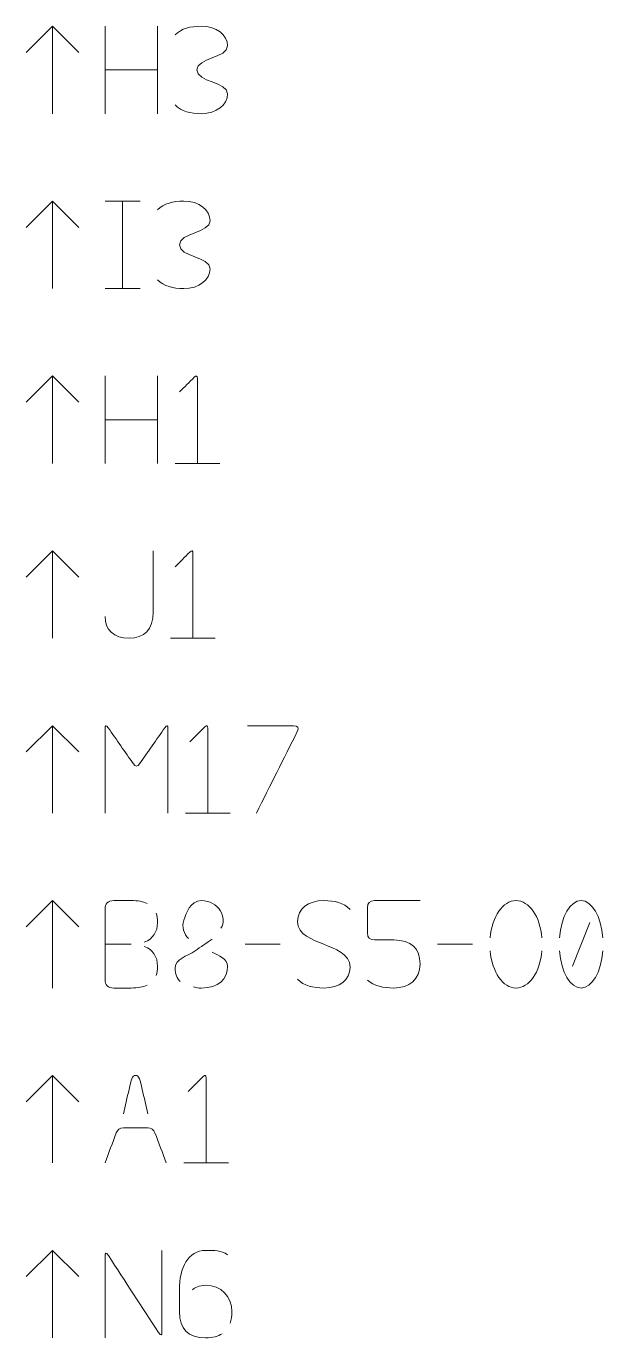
# Model space of a CAD drawing. Header units: millimetres. Extents: x 0 to 32.9, y -70 to 5.
import ezdxf

# ---------------------------------------------------------------- set-up
doc = ezdxf.new("R2010")
doc.units = ezdxf.units.MM
doc.layers.add('ID_CUT_SINGLELINE', color=3, linetype='Continuous', lineweight=0)

msp = doc.modelspace()

# ---------------------------------------------------------------- linework, layer by layer
at = {"layer": 'ID_CUT_SINGLELINE'}
for p, q in [((4.5, 0), (4.5, 5)), ((7.5, 0), (7.5, 5)), ((4.5, 2.5), (7.5, 2.5)), ((4.5, -5), (6.5, -5)), ((5.5, -5), (5.5, -10)), ((4.5, -10), (6.5, -10)), ((4.5, -20), (4.5, -15)), ((7.5, -20), (7.5, -15)), ((4.5, -17.5), (7.5, -17.5)), ((8.5, -20), (11.053, -20)), ((8.25, -30), (10.803, -30)), ((9.097, -40), (11.65, -40)), ((31.202, -48.75), (32.202, -46.25)), ((4.5, -47.5), (6, -47.5)), ((12.5, -47.5), (14.5, -47.5)), ((23.5, -47.5), (25.5, -47.5)), ((9, -60), (11.553, -60))]:
    msp.add_line(p, q, dxfattribs=at)
for points in [[(0, 3.5), (1.5, 5), (3, 3.5)], [(1.5, 0), (1.5, 5)], [(0, -6.5), (1.5, -5), (3, -6.5)], [(1.5, -10), (1.5, -5)], [(0, -16.5), (1.5, -15), (3, -16.5)], [(1.5, -20), (1.5, -15)], [(0, -26.5), (1.5, -25), (3, -26.5)], [(1.5, -30), (1.5, -25)], [(0, -36.5), (1.5, -35), (3, -36.5)], [(1.5, -40), (1.5, -35)], [(0, -46.5), (1.5, -45), (3, -46.5)], [(1.5, -50), (1.5, -45)], [(0, -56.5), (1.5, -55), (3, -56.5)], [(1.5, -60), (1.5, -55)], [(0, -66.5), (1.5, -65), (3, -66.5)], [(1.5, -70), (1.5, -65)]]:
    msp.add_lwpolyline(points, dxfattribs=at)
for points, knots in [([(8.5, 4.5), (8.875, 4.875), (9.375, 5), (10, 5), (10.875, 5), (11.5, 4.5), (11.5, 3.875), (11.5, 3.175), (9.75, 3.2), (9.75, 2.5), (9.75, 1.8), (11.5, 1.825), (11.5, 1.125), (11.5, 0.5), (10.875, 0), (10, 0), (9.375, 0), (8.875, 0.125), (8.5, 0.5)], [0, 0, 0, 0, 1, 1, 1, 2, 2, 2, 3, 3, 3, 4, 4, 4, 5, 5, 5, 6, 6, 6, 6]), ([(7.5, -5.5), (7.875, -5.125), (8.375, -5), (9, -5), (9.875, -5), (10.5, -5.5), (10.5, -6.125), (10.5, -6.825), (8.75, -6.8), (8.75, -7.5), (8.75, -8.2), (10.5, -8.175), (10.5, -8.875), (10.5, -9.5), (9.875, -10), (9, -10), (8.375, -10), (7.875, -9.875), (7.5, -9.5)], [0, 0, 0, 0, 1, 1, 1, 2, 2, 2, 3, 3, 3, 4, 4, 4, 5, 5, 5, 6, 6, 6, 6]), ([(8.755, -15.915), (9.035, -15.635), (9.316, -15.355), (9.596, -15.075), (9.716, -14.954), (9.776, -14.979), (9.776, -15.15), (9.776, -16.766), (9.776, -18.383), (9.776, -20)], [0, 0, 0, 0, 1, 1, 1, 2, 2, 2, 3, 3, 3, 3]), ([(7.25, -25), (7.25, -26.167), (7.25, -27.333), (7.25, -28.5), (7.25, -29.5), (6.75, -30), (5.875, -30), (5, -30), (4.5, -29.5), (4.5, -28.75)], [0, 0, 0, 0, 1, 1, 1, 2, 2, 2, 3, 3, 3, 3]), ([(8.505, -25.915), (8.785, -25.635), (9.066, -25.355), (9.346, -25.075), (9.466, -24.954), (9.526, -24.979), (9.526, -25.15), (9.526, -26.766), (9.526, -28.383), (9.526, -30)], [0, 0, 0, 0, 1, 1, 1, 2, 2, 2, 3, 3, 3, 3]), ([(4.5, -40), (4.5, -38.39), (4.5, -36.78), (4.5, -35.169), (4.5, -34.964), (4.559, -34.945), (4.677, -35.114), (5.158, -35.802), (5.64, -36.49), (6.122, -37.178), (6.24, -37.346), (6.358, -37.346), (6.475, -37.178), (6.957, -36.49), (7.439, -35.802), (7.92, -35.114), (8.038, -34.945), (8.097, -34.964), (8.097, -35.169), (8.097, -36.78), (8.097, -38.39), (8.097, -40)], [0, 0, 0, 0, 1, 1, 1, 2, 2, 2, 3, 3, 3, 4, 4, 4, 5, 5, 5, 6, 6, 6, 7, 7, 7, 7]), ([(9.352, -35.915), (9.633, -35.635), (9.913, -35.355), (10.193, -35.075), (10.313, -34.954), (10.374, -34.979), (10.374, -35.15), (10.374, -36.766), (10.374, -38.383), (10.374, -40)], [0, 0, 0, 0, 1, 1, 1, 2, 2, 2, 3, 3, 3, 3]), ([(12.65, -35), (13.525, -35), (14.4, -35), (15.275, -35), (15.525, -35), (15.594, -35.112), (15.482, -35.335), (14.705, -36.89), (13.927, -38.445), (13.15, -40)], [0, 0, 0, 0, 1, 1, 1, 2, 2, 2, 3, 3, 3, 3]), ([(6.912, -45.164), (6.678, -45.052), (6.374, -45), (6, -45), (5.667, -45), (5.333, -45), (5, -45), (4.667, -45), (4.5, -45.167), (4.5, -45.5), (4.5, -46.833), (4.5, -48.167), (4.5, -49.5), (4.5, -49.833), (4.667, -50), (5, -50), (5.333, -50), (5.667, -50), (6, -50), (6.374, -50), (6.678, -49.948), (6.912, -49.836)], [0, 0, 0, 0, 1, 1, 1, 2, 2, 2, 3, 3, 3, 4, 4, 4, 5, 5, 5, 6, 6, 6, 7, 7, 7, 7]), ([(9.275, -47.175), (9, -46.925), (8.875, -46.5), (9, -46.125), (9.125, -45.75), (9.375, -45), (10, -45), (11, -45), (11.5, -46), (11.125, -46.575)], [0, 0, 0, 0, 1, 1, 1, 2, 2, 2, 3, 3, 3, 3]), ([(18.5, -45.5), (18.125, -45.125), (17.625, -45), (17, -45), (16.1, -45), (15.5, -45.45), (15.5, -46.2), (15.5, -46.95), (16.375, -47.25), (17, -47.5), (17.625, -47.75), (18.5, -48.05), (18.5, -48.8), (18.5, -49.55), (17.9, -50), (17, -50), (16.375, -50), (15.875, -49.875), (15.5, -49.5)], [0, 0, 0, 0, 1, 1, 1, 2, 2, 2, 3, 3, 3, 4, 4, 4, 5, 5, 5, 6, 6, 6, 6]), ([(22.5, -45), (21.633, -45), (20.767, -45), (19.9, -45), (19.633, -45), (19.5, -45.133), (19.5, -45.4), (19.5, -45.883), (19.5, -46.367), (19.5, -46.85), (19.5, -47.117), (19.633, -47.25), (19.9, -47.25), (20.267, -47.25), (20.633, -47.25), (21, -47.25), (22, -47.25), (22.5, -47.75), (22.5, -48.625), (22.5, -49.5), (21.875, -50), (21, -50), (20.375, -50), (19.875, -49.875), (19.5, -49.55)], [0, 0, 0, 0, 1, 1, 1, 2, 2, 2, 3, 3, 3, 4, 4, 4, 5, 5, 5, 6, 6, 6, 7, 7, 7, 8, 8, 8, 8]), ([(29.466, -47.125), (29.355, -45.903), (28.725, -45), (27.983, -45), (27.241, -45), (26.611, -45.903), (26.5, -47.125)], [0, 0, 0, 0, 1, 1, 1, 2, 2, 2, 2]), ([(32.938, -47.125), (32.845, -45.903), (32.32, -45), (31.702, -45), (31.084, -45), (30.559, -45.903), (30.466, -47.125)], [0, 0, 0, 0, 1, 1, 1, 2, 2, 2, 2]), ([(7.418, -45.717), (7.473, -45.868), (7.5, -46.046), (7.5, -46.25), (7.5, -46.784), (7.247, -47.191), (6.741, -47.381)], [0, 0, 0, 0, 1, 1, 1, 2, 2, 2, 2]), ([(10.625, -47.2), (10.325, -47.407), (9.95, -47.667), (9.65, -47.875), (9.2, -48.186), (8.5, -48.325), (8.5, -48.875), (8.5, -49.175), (8.625, -49.475), (8.8, -49.625)], [0, 0, 0, 0, 1, 1, 1, 2, 2, 2, 3, 3, 3, 3]), ([(7.418, -49.283), (7.473, -49.132), (7.5, -48.954), (7.5, -48.75), (7.5, -48.216), (7.247, -47.809), (6.741, -47.619)], [0, 0, 0, 0, 1, 1, 1, 2, 2, 2, 2]), ([(9.55, -49.925), (9.7, -50), (9.85, -50), (10, -50), (11, -50), (11.5, -49.5), (11.5, -48.75), (11.5, -48.375), (11, -48.125), (10.625, -47.95)], [0, 0, 0, 0, 1, 1, 1, 2, 2, 2, 3, 3, 3, 3]), ([(26.5, -47.875), (26.611, -49.097), (27.241, -50), (27.983, -50), (28.725, -50), (29.355, -49.097), (29.466, -47.875)], [0, 0, 0, 0, 1, 1, 1, 2, 2, 2, 2]), ([(30.466, -47.875), (30.559, -49.097), (31.084, -50), (31.702, -50), (32.32, -50), (32.845, -49.097), (32.938, -47.875)], [0, 0, 0, 0, 1, 1, 1, 2, 2, 2, 2]), ([(5.55, -57.2), (5.658, -56.733), (5.767, -56.267), (5.875, -55.8), (6.005, -55.24), (6.05, -55), (6.25, -55), (6.45, -55), (6.495, -55.24), (6.625, -55.8), (6.733, -56.267), (6.842, -56.733), (6.95, -57.2)], [0, 0, 0, 0, 1, 1, 1, 2, 2, 2, 3, 3, 3, 4, 4, 4, 4]), ([(9.255, -55.915), (9.535, -55.635), (9.816, -55.355), (10.096, -55.075), (10.216, -54.954), (10.276, -54.979), (10.276, -55.15), (10.276, -56.766), (10.276, -58.383), (10.276, -60)], [0, 0, 0, 0, 1, 1, 1, 2, 2, 2, 3, 3, 3, 3]), ([(4.5, -60), (4.715, -59.427), (4.93, -58.854), (5.145, -58.281), (5.215, -58.094), (5.35, -58), (5.55, -58), (6.017, -58), (6.483, -58), (6.95, -58), (7.15, -58), (7.285, -58.094), (7.355, -58.281), (7.57, -58.854), (7.785, -59.427), (8, -60)], [0, 0, 0, 0, 1, 1, 1, 2, 2, 2, 3, 3, 3, 4, 4, 4, 5, 5, 5, 5]), ([(4.5, -70), (4.5, -68.45), (4.5, -66.9), (4.5, -65.35), (4.5, -65.117), (4.564, -65.098), (4.691, -65.293), (5.647, -66.764), (6.603, -68.236), (7.559, -69.707), (7.686, -69.902), (7.75, -69.883), (7.75, -69.65), (7.75, -68.1), (7.75, -66.55), (7.75, -65)], [0, 0, 0, 0, 1, 1, 1, 2, 2, 2, 3, 3, 3, 4, 4, 4, 5, 5, 5, 5]), ([(11.5, -65.25), (11.125, -65), (10.75, -65), (10.25, -65), (9.25, -65), (8.75, -66), (8.75, -67.25), (8.75, -67.667), (8.75, -68.083), (8.75, -68.5), (8.75, -69.5), (9.25, -70), (10.25, -70), (10.645, -70), (10.962, -69.922), (11.201, -69.766)], [0, 0, 0, 0, 1, 1, 1, 2, 2, 2, 3, 3, 3, 4, 4, 4, 5, 5, 5, 5]), ([(11.653, -69.167), (11.718, -68.977), (11.75, -68.755), (11.75, -68.5), (11.75, -67.625), (11.125, -67), (10.25, -67), (9.875, -67), (9.625, -67.125), (9.5, -67.25)], [0, 0, 0, 0, 1, 1, 1, 2, 2, 2, 3, 3, 3, 3])]:
    msp.add_open_spline(points, degree=3, knots=knots, dxfattribs=at)

doc.saveas('drawing.dxf')
